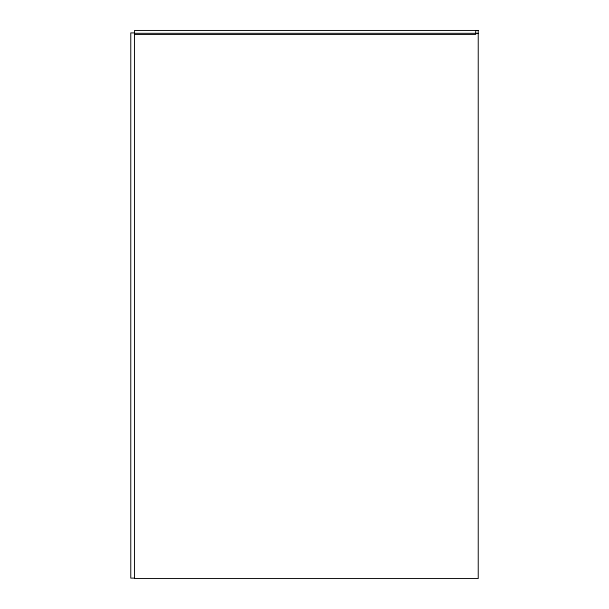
<?xml version="1.0" encoding="UTF-8"?>
<svg xmlns="http://www.w3.org/2000/svg" width="609" height="609" viewBox="0 0 609 609"><rect width="100%" height="100%" fill="white"/><g stroke="black" fill="none" stroke-linecap="round" stroke-linejoin="round"><path stroke-width="0.91" d="M134.559 32.901L130.76 32.901L130.76 578.124L134.559 578.124M134.536 33.32L478.24 33.32M134.536 34.439L475.705 34.439L475.705 30.45M478.24 30.45L134.536 30.45L134.536 578.55L478.24 578.55L478.24 30.45"/></g></svg>
